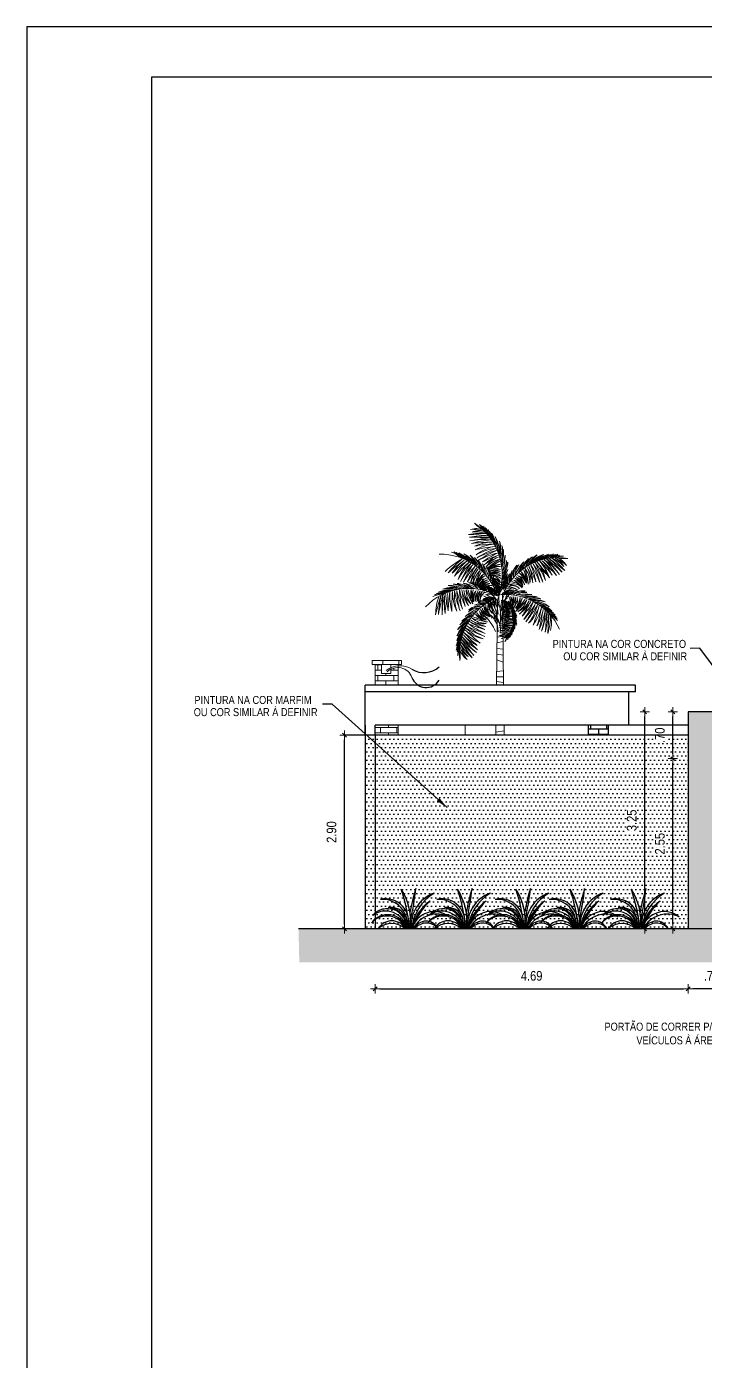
# Model space of a CAD drawing. Header units: millimetres. Extents: x -6300 to 1991, y -4770 to 4545.
# Drawn here: x 1387.92 to 1398.09, y 114.74 to 134.74 of the extents above; entities that cross this region are included whole.
import ezdxf

# ---------------------------------------------------------------- set-up
doc = ezdxf.new("R2010")
doc.units = ezdxf.units.MM
doc.header["$LTSCALE"] = 20
doc.header["$MEASUREMENT"] = 0
doc.linetypes.add('HIDDEN2', pattern=[0.1875, 0.125, -0.0625])
doc.layers.get('0').update_dxf_attribs({"linetype": 'CONTINUOUS'})
doc.layers.get('DEFPOINTS').update_dxf_attribs({"linetype": 'CONTINUOUS'})
for name, color, linetype, lineweight in [('AMBIENTACIÓN', 3, 'CONTINUOUS', 0), ('E-Cta-W', 7, 'CONTINUOUS', 20), ('E-Pen-C', 4, 'CONTINUOUS', 15), ('E-Pen-G', 3, 'CONTINUOUS', 30)]:
    doc.layers.add(name, color=color, linetype=linetype, lineweight=lineweight)
for name, color, linetype in [('COTA', 7, 'CONTINUOUS'), ('COTAS', 3, 'CONTINUOUS'), ('PLANTAS', 136, 'CONTINUOUS')]:
    doc.layers.add(name, color=color, linetype=linetype)
doc.styles.add('F2', font='ARIALN.TTF')
doc.dimstyles.new('DIMENSION-1', dxfattribs={"dimtxt": 0.145, "dimasz": 0.07, "dimexe": 1, "dimexo": 0, "dimgap": 0.12, "dimtad": 1, "dimzin": 7, "dimdsep": 46, "dimtxsty": 'F2', "dimblk1": 'TRACO', "dimblk2": 'TRACO', "dimsah": 1, "dimcen": 1, "dimse1": 1, "dimse2": 1, "dimclrd": 4, "dimclre": 256, "dimclrt": 4, "dimadec": 8, "dimazin": 0, "dimtfac": 1, "dimtix": 1, "dimtmove": 2, "dimatfit": 3, "dimldrblk": 'TRACO', "dimfxl": 1, "dimtolj": 1, "dimtzin": 0, "dimarcsym": 0})
doc.dimstyles.get("Standard").update_dxf_attribs({"dimtxt": 0.18, "dimasz": 0.18, "dimexe": 0.18, "dimexo": 0.0625, "dimgap": 0.09, "dimtad": 0, "dimtih": 1, "dimtoh": 1, "dimdec": 4, "dimzin": 0, "dimdsep": 46, "dimtxsty": 'Standard', "dimcen": 0.09, "dimadec": 0, "dimazin": 0, "dimtfac": 1, "dimtdec": 4, "dimtofl": 0, "dimtmove": 0, "dimatfit": 3, "dimfxl": 1, "dimtolj": 1, "dimtzin": 0, "dimarcsym": 0})
pattern_1 = [(0, (-5.98229, 0), (0.03125, 0.0625), [0, -0.0625])]
pattern_2 = [(0, (114.89563, -43.724086), (0, 0.08001), []), (90, (114.89563, -43.72409), (-0.12, 0.08001), [0.08001, -0.08001])]

# ---------------------------------------------------------------- blocks, each defined once
blk = doc.blocks.new('TRACO')
at = {"layer": 'E-Pen-C'}
for p, q in [((-1, 0), (1, 0)), ((0, 1), (0, -1))]:
    blk.add_line(p, q, dxfattribs=at)
at = {"layer": 'E-Pen-G'}
blk.add_line((-0.42, -0.42), (0.42, 0.42), dxfattribs=at)
blk = doc.blocks.new('*D608')
at = {"layer": 'COTA', "color": 4, "linetype": 'Continuous', "lineweight": -2}
blk.add_line((1392.682, 121.292), (1392.682, 124.052), dxfattribs=at)
at = {"layer": 'DEFPOINTS', "color": 0, "linetype": 'Continuous'}
for p in [(1392.682, 124.122), (1392.991, 124.122), (1392.991, 121.222)]:
    blk.add_point(p, dxfattribs=at)
at = {"layer": 'COTA', "color": 4, "linetype": 'Continuous', "lineweight": -2, "xscale": 0.07, "yscale": 0.07, "zscale": 0.07}
for p, rotation in [((1392.682, 124.122), 90), ((1392.682, 121.222), 270)]:
    blk.add_blockref('TRACO', p, dxfattribs=dict(at, rotation=rotation))
at = {"layer": 'COTA', "color": 4, "linetype": 'Continuous', "insert": (1392.488, 122.672), "char_height": 0.145, "attachment_point": 5, "rotation": 90, "style": 'F2'}
blk.add_mtext('\\A1;2.90', dxfattribs=at)
blk = doc.blocks.new('*D609')
at = {"layer": 'COTA', "color": 4, "linetype": 'Continuous', "lineweight": -2}
blk.add_line((1397.603, 121.292), (1397.603, 123.702), dxfattribs=at)
at = {"layer": 'DEFPOINTS', "color": 0, "linetype": 'Continuous'}
for p in [(1397.603, 123.772), (1398.533, 123.772), (1397.833, 121.222)]:
    blk.add_point(p, dxfattribs=at)
at = {"layer": 'COTA', "color": 4, "linetype": 'Continuous', "lineweight": -2, "xscale": 0.07, "yscale": 0.07, "zscale": 0.07}
for p, rotation in [((1397.603, 123.772), 90), ((1397.603, 121.222), 270)]:
    blk.add_blockref('TRACO', p, dxfattribs=dict(at, rotation=rotation))
at = {"layer": 'COTA', "color": 4, "linetype": 'Continuous', "insert": (1397.409, 122.497), "char_height": 0.145, "attachment_point": 5, "rotation": 90, "style": 'F2'}
blk.add_mtext('\\A1;2.55', dxfattribs=at)
blk = doc.blocks.new('*D610')
at = {"layer": 'COTA', "color": 4, "linetype": 'Continuous', "lineweight": -2}
blk.add_line((1397.603, 123.842), (1397.603, 124.402), dxfattribs=at)
at = {"layer": 'DEFPOINTS', "color": 0, "linetype": 'Continuous'}
for p in [(1397.603, 124.472), (1397.833, 124.472), (1398.533, 123.772)]:
    blk.add_point(p, dxfattribs=at)
at = {"layer": 'COTA', "color": 4, "linetype": 'Continuous', "lineweight": -2, "xscale": 0.07, "yscale": 0.07, "zscale": 0.07}
for p, rotation in [((1397.603, 124.472), 90), ((1397.603, 123.772), 270)]:
    blk.add_blockref('TRACO', p, dxfattribs=dict(at, rotation=rotation))
at = {"layer": 'COTA', "color": 4, "linetype": 'Continuous', "insert": (1397.409, 124.122), "char_height": 0.145, "attachment_point": 5, "rotation": 90, "style": 'F2'}
blk.add_mtext('\\A1;.70', dxfattribs=at)
blk = doc.blocks.new('*D611')
at = {"layer": 'COTA', "color": 4, "linetype": 'Continuous', "lineweight": -2}
blk.add_line((1398.463, 120.323), (1397.903, 120.323), dxfattribs=at)
at = {"layer": 'DEFPOINTS', "color": 0, "linetype": 'Continuous'}
for p in [(1397.833, 123.772, 0.017), (1398.533, 123.772), (1397.833, 120.323)]:
    blk.add_point(p, dxfattribs=at)
at = {"layer": 'COTA', "color": 4, "linetype": 'Continuous', "lineweight": -2, "xscale": 0.07, "yscale": 0.07, "zscale": 0.07, "rotation": 180}
blk.add_blockref('TRACO', (1397.833, 120.323), dxfattribs=at)
at = {"layer": 'COTA', "color": 4, "linetype": 'Continuous', "lineweight": -2, "xscale": 0.07, "yscale": 0.07, "zscale": 0.07}
blk.add_blockref('TRACO', (1398.533, 120.323), dxfattribs=at)
at = {"layer": 'COTA', "color": 4, "linetype": 'Continuous', "insert": (1398.183, 120.517), "char_height": 0.145, "attachment_point": 5, "style": 'F2'}
blk.add_mtext('\\A1;.70', dxfattribs=at)
blk = doc.blocks.new('*D598')
at = {"layer": 'COTA', "color": 4, "linetype": 'Continuous', "lineweight": -2}
blk.add_line((1397.181, 121.292), (1397.181, 124.402), dxfattribs=at)
at = {"layer": 'DEFPOINTS', "color": 0, "linetype": 'Continuous'}
for p in [(1397.181, 124.472), (1397.833, 124.472), (1397.833, 121.222)]:
    blk.add_point(p, dxfattribs=at)
at = {"layer": 'COTA', "color": 4, "linetype": 'Continuous', "lineweight": -2, "xscale": 0.07, "yscale": 0.07, "zscale": 0.07}
for p, rotation in [((1397.181, 124.472), 90), ((1397.181, 121.222), 270)]:
    blk.add_blockref('TRACO', p, dxfattribs=dict(at, rotation=rotation))
at = {"layer": 'COTA', "color": 4, "linetype": 'Continuous', "insert": (1396.987, 122.847), "char_height": 0.145, "attachment_point": 5, "rotation": 90, "style": 'F2'}
blk.add_mtext('\\A1;3.25', dxfattribs=at)
blk = doc.blocks.new('PLANT3L')
at = {"layer": 'PLANTAS', "color": 8}
blk.add_line((0.335, 0.002), (-0.314, 0.002), dxfattribs=at)
for centre, radius, start, end in [((2.421, -0.155), 2.435, 161.8415, 170.5179), ((-3.676, 1), 3.804, 346.8713, 354.0253), ((-0.344, 0.108), 0.343, 341.8974, 103.3195), ((-0.394, 0.068), 0.375, 349.8247, 94.1396), ((-0.844, 0.119), 0.873, 352.2755, 33.0522), ((-2.789, -0.304), 2.824, 6.2078, 18.5584), ((0.555, 0.048), 0.518, 109.7641, 185.1275), ((0.767, -0.085), 0.731, 121.6539, 173.2153), ((0.696, -0.129), 0.663, 124.5088, 168.6962), ((1.031, -0.33), 1.033, 133.5399, 161.2512), ((-0.315, -0.081), 0.294, 16.3782, 145.4428), ((-0.32, 0.016), 0.287, 357.1633, 139.9251), ((-0.346, -0.052), 0.319, 9.7129, 127.5025), ((-0.323, 0.026), 0.295, 356.0104, 87.1327), ((-0.267, 0.076), 0.247, 342.7807, 98.9544), ((0.384, -0.085), 0.344, 49.7127, 165.4673), ((0.425, -0.178), 0.4, 62.9698, 153.252), ((-0.326, -0.111), 0.304, 21.6985, 139.7769), ((-0.253, -0.114), 0.235, 29.3177, 150.4844), ((-0.254, -0.215), 0.298, 46.662, 133.1395), ((2.421, -0.155), 2.435, 173.4597, 176.3258), ((-3.676, 1), 3.804, 344.7781, 345.723), ((0.261, -0.08), 0.196, 25.7178, 155.4156), ((0.264, -0.138), 0.224, 39.4292, 141.7202)]:
    blk.add_arc(centre, radius, start, end, dxfattribs=at)
blk = doc.blocks.new('*D800')
at = {"layer": 'COTA', "color": 4, "linetype": 'Continuous', "lineweight": -2}
blk.add_line((1393.211, 120.323), (1397.763, 120.323), dxfattribs=at)
at = {"layer": 'DEFPOINTS', "color": 0, "linetype": 'Continuous'}
for p in [(1393.141, 124.122), (1397.833, 124.122, 0.017), (1397.833, 120.323)]:
    blk.add_point(p, dxfattribs=at)
at = {"layer": 'COTA', "color": 4, "linetype": 'Continuous', "lineweight": -2, "xscale": 0.07, "yscale": 0.07, "zscale": 0.07, "rotation": 180}
blk.add_blockref('TRACO', (1393.141, 120.323), dxfattribs=at)
at = {"layer": 'COTA', "color": 4, "linetype": 'Continuous', "lineweight": -2, "xscale": 0.07, "yscale": 0.07, "zscale": 0.07}
blk.add_blockref('TRACO', (1397.833, 120.323), dxfattribs=at)
at = {"layer": 'COTA', "color": 4, "linetype": 'Continuous', "insert": (1395.487, 120.517), "char_height": 0.145, "attachment_point": 5, "style": 'F2'}
blk.add_mtext('\\A1;4.69', dxfattribs=at)

msp = doc.modelspace()

# ---------------------------------------------------------------- hatches: boundary and pattern name
h = msp.add_hatch()
h.set_pattern_fill('DOTS', color=6, style=0)
h.set_pattern_definition(pattern_1)
h.paths.add_polyline_path([(1397.833, 124.472), (1397.833, 121.222), (1398.533, 121.222), (1398.533, 123.772), (1408.467, 123.772), (1408.467, 121.222), (1409.167, 121.222), (1409.167, 124.472)])
h = msp.add_hatch()
h.set_pattern_fill('DOTS,_O', color=4)
h.set_pattern_definition(pattern_1)
h.paths.add_polyline_path([(1392.991, 124.122), (1392.991, 121.222), (1397.833, 121.222), (1397.833, 124.122)])
at = {"layer": 'AMBIENTACIÓN', "lineweight": 13}
h = msp.add_hatch(dxfattribs=at)
h.set_pattern_fill('AR-BRSTD', color=8, scale=0.03, style=0)
h.set_pattern_definition(pattern_2)
h.paths.add_polyline_path([(1393.536, 125.242), (1393.097, 125.242), (1393.097, 125.183), (1393.536, 125.183)])
h = msp.add_hatch(dxfattribs=at)
h.set_pattern_fill('AR-BRSTD', color=8, scale=0.03, style=0)
h.set_pattern_definition([(0, (90.70332, -43.724086), (0, 0.08001), []), (90, (90.70332, -43.72409), (-0.12, 0.08001), [0.08001, -0.08001])])
h.paths.add_polyline_path([(1393.486, 125.137, 0.124316), (1393.378, 125.113), (1393.378, 125.046), (1393.237, 125.046), (1393.237, 125.18), (1393.141, 125.18), (1393.141, 124.872), (1393.486, 124.872)])
h = msp.add_hatch(dxfattribs=at)
h.set_pattern_fill('AR-BRSTD', color=8, scale=0.03, style=0)
h.set_pattern_definition([(0, (-21.696006, -35.61924), (0, 0.08001), []), (90, (-21.696, -35.61924), (-0.12, 0.08001), [0.08001, -0.08001])])
h.paths.add_polyline_path([(1393.488, 124.272), (1393.141, 124.272), (1393.141, 124.122), (1393.488, 124.122)])
at = {"layer": 'COTA', "linetype": 'Continuous'}
h = msp.add_hatch(dxfattribs=at)
h.set_pattern_fill('AR-BRSTD', color=8, scale=0.03, style=0)
h.set_pattern_definition(pattern_2)
h.paths.add_polyline_path([(1396.341, 124.122), (1396.641, 124.122), (1396.641, 124.272), (1396.341, 124.272)])
h = msp.add_hatch(dxfattribs=at)
h.set_pattern_fill('ANSI38', color=8, scale=0.4, style=0)
h.set_pattern_definition([(45, (-4.943034, 0), (-0.035355339, 0.035355339), []), (135, (-4.943034, 0), (-0.1060660172, 0.035355339), [0.125, -0.075])])
h.paths.add_polyline_path([(1414.986, 121.222), (1391.993, 121.222), (1392.005, 120.722), (1414.985, 120.722)])

# ---------------------------------------------------------------- linework, layer by layer
at = {"color": 2}
msp.add_lwpolyline([(1387.919, 90.189), (1460.276, 90.189), (1460.276, 134.739), (1387.919, 134.739)], close=True, dxfattribs=at)
at = {"color": 1}
msp.add_lwpolyline([(1389.794, 133.989), (1459.526, 133.989), (1459.526, 90.939), (1389.794, 90.939)], close=True, dxfattribs=at)
at = {"layer": 'AMBIENTACIÓN', "color": 8, "lineweight": 13}
for p, q in [((1395.049, 126.255), (1395.066, 124.872)), ((1394.974, 126.149), (1394.959, 124.872)), ((1395.057, 125.608), (1394.968, 125.592)), ((1395.059, 125.411), (1394.966, 125.421)), ((1394.967, 125.505), (1395.058, 125.529)), ((1395.062, 125.218), (1394.964, 125.253)), ((1394.965, 125.335), (1395.06, 125.323)), ((1393.141, 124.872, -0.247), (1393.141, 125.18, -0.247)), ((1393.141, 125.18, -0.247), (1393.486, 125.18, -0.247)), ((1393.486, 124.872, -0.247), (1393.486, 125.18, -0.247)), ((1395.064, 124.996), (1394.96, 124.996)), ((1394.961, 125.079), (1395.063, 125.089)), ((1394.959, 124.926), (1395.065, 124.914)), ((1394.491, 124.122, -0.247), (1394.491, 124.272, -0.247)), ((1394.951, 124.272), (1394.95, 124.122)), ((1394.95, 124.167), (1395.074, 124.187)), ((1395.073, 124.272), (1395.075, 124.122))]:
    msp.add_line(p, q, dxfattribs=at)
for points in [[(1393.097, 125.183), (1393.536, 125.183), (1393.536, 125.242), (1393.097, 125.242)], [(1393.237, 125.183), (1393.378, 125.183), (1393.378, 125.046), (1393.237, 125.046)]]:
    msp.add_lwpolyline(points, close=True, dxfattribs=at)
msp.add_lwpolyline([(1393.488, 124.272), (1393.488, 124.122)], dxfattribs=at)
for centre, radius, start, end in [((1394.653, 126.92), 0.298, 68.7509, 105.5975), ((1394.6, 126.745), 0.463, 67.1452, 93.3589), ((1394.693, 126.923), 0.263, 70.6485, 112.1656), ((1395.136, 127.787), 0.702, 223.8926, 234.6187), ((1394.145, 126.542), 0.899, 344.3485, 57.401), ((1394.517, 127.09), 0.266, 23.828, 45.4644), ((1394.502, 127.024), 0.326, 29.1721, 51.7193), ((1394.448, 127.011), 0.39, 19.9016, 38.3634), ((1391.337, 125.588), 3.801, 24.8204, 25.9784), ((1394.238, 126.963), 0.613, 15.4287, 27.1786), ((1394.32, 127.045), 0.505, 11.186, 23.0058), ((1394.625, 127.112), 0.21, 2.2928, 31.8949), ((1394.414, 126.962), 0.468, 13.5197, 33.8227), ((1393.79, 126.658), 1.177, 17.3406, 27.6914), ((1394.205, 126.909), 0.694, 12.2291, 25.2203), ((1394.706, 126.218), 0.928, 83.0427, 100.1207), ((1394.335, 121.992), 5.144, 84.3322, 87.68), ((1394.889, 124.308), 2.803, 90.9532, 96.8313), ((1397.636, 246.728), 119.676, 268.52536, 268.67284), ((1395.096, 124.561), 2.531, 95.243, 102.1859), ((1394.77, 125.926), 1.128, 84.481, 100.6231), ((1394.955, 125.815), 1.236, 93.5669, 107.3804), ((1394.96, 123.8), 3.217, 91.2238, 96.6727), ((1394.647, 126.687), 0.483, 69.2803, 96.4176), ((1394.926, 126.296), 0.721, 92.751, 113.6786), ((1394.986, 125.091), 1.898, 91.9192, 100.6105), ((1395.029, 126.135), 0.859, 97.1648, 117.041), ((1393.603, 126.607), 1.376, 16.3038, 24.4974), ((1394.343, 126.847), 0.609, 10.6962, 32.8294), ((1394.322, 126.802), 0.663, 6.3274, 31.7493), ((1394.388, 126.883), 0.565, 6.2159, 28.2898), ((1394.585, 126.889), 0.414, 352.5913, 30.8619), ((1394.217, 126.842), 0.768, 1.6525, 19.6885), ((1394.093, 126.965), 0.917, 351.1837, 4.1926), ((1394.531, 126.908), 0.492, 346.294, 14.6233), ((1394.119, 125.936), 0.899, 18.0207, 91.0732), ((1394.109, 126.435), 0.468, 47.1919, 67.4949), ((1393.965, 126.275), 0.694, 45.9013, 58.8925), ((1393.759, 125.836), 1.177, 51.0128, 61.3636), ((1393.631, 125.69), 1.376, 49.976, 58.1696), ((1394.114, 126.3), 0.609, 44.3684, 66.5016), ((1394.132, 126.355), 0.565, 39.8881, 61.962), ((1394.122, 126.25), 0.663, 39.9995, 65.4215), ((1394.012, 126.226), 0.768, 35.3247, 53.3607), ((1394.292, 126.469), 0.414, 26.2635, 64.5341), ((1393.84, 126.259), 0.917, 24.8559, 37.8648), ((1394.237, 126.455), 0.492, 19.9662, 48.2955), ((1394.376, 126.551), 0.344, 9.6608, 42.3484), ((1394.389, 126.514), 0.362, 10.9017, 48.2113), ((1395.3, 123.917), 3.056, 96.854, 102.4906), ((1395.05, 126.321), 0.641, 100.3283, 127.8313), ((1395.033, 126.169), 0.758, 96.4669, 119.7402), ((1395.601, 125.274), 1.773, 111.618, 121.6617), ((1395.193, 125.802), 1.111, 102.1121, 118.0902), ((1395.624, 125.363), 1.666, 113.9081, 123.6257), ((1395.262, 125.658), 1.228, 103.4202, 117.1508), ((1395.491, 125.724), 1.24, 114.5001, 126.6208), ((1395.888, 124.378), 2.602, 110.2895, 115.9013), ((1395.256, 126.198), 0.677, 113.5344, 135.19), ((1395.253, 126.035), 0.799, 109.1622, 126.6877), ((1395.081, 126.488), 0.315, 106.5837, 150.4047), ((1394.7, 126.911), 0.344, 335.9886, 8.6762), ((1394.691, 126.873), 0.362, 337.2295, 14.5391), ((1394.674, 126.878), 0.393, 334.5988, 3.8721), ((1394.386, 126.868), 0.681, 342.6945, 3.1158), ((1393.812, 127.05), 1.297, 341.2746, 349.742), ((1394.39, 126.81), 0.698, 341.3674, 0.733), ((1395.884, 125.886), 0.899, 80.6565, 153.709), ((1395.699, 126.496), 0.362, 123.5184, 160.828), ((1395.718, 126.531), 0.344, 129.3813, 162.0689), ((1395.841, 126.416), 0.492, 123.4342, 151.7635), ((1396.206, 126.165), 0.917, 133.8649, 146.8738), ((1395.788, 126.437), 0.414, 107.1956, 145.4662), ((1396.031, 126.157), 0.768, 118.369, 136.405), ((1395.926, 126.197), 0.663, 106.3082, 131.7301), ((1395.931, 126.301), 0.565, 109.7677, 131.8416), ((1395.941, 126.244), 0.609, 105.2281, 127.3613), ((1396.331, 125.571), 1.376, 113.5601, 121.7537), ((1396.225, 125.734), 1.177, 110.3661, 120.7169), ((1396.085, 126.199), 0.694, 112.8372, 125.8284), ((1395.965, 126.378), 0.468, 104.2348, 124.5378), ((1395.908, 126.63), 0.21, 106.1626, 135.7647), ((1396.096, 126.26), 0.613, 110.8789, 122.6288), ((1396.091, 126.376), 0.505, 115.0517, 126.8715), ((1395.972, 126.436), 0.39, 99.6941, 118.1559), ((1397.335, 123.299), 3.801, 112.0791, 113.2371), ((1395.941, 126.482), 0.326, 86.3382, 108.8854), ((1395.974, 126.542), 0.266, 92.5931, 114.2295), ((1395.759, 126.506), 0.298, 32.46, 69.3066), ((1394.98, 125.77), 1.128, 118.1532, 134.2953), ((1395.196, 125.78), 1.236, 127.2391, 141.0526), ((1396.317, 124.106), 3.217, 124.896, 130.3449), ((1394.904, 126.164), 0.721, 126.4232, 147.3508), ((1395.623, 125.194), 1.898, 125.5914, 134.2827), ((1395.08, 126.088), 0.859, 130.837, 150.7132), ((1396.535, 124.391), 3.056, 130.5262, 136.1628), ((1394.994, 126.254), 0.641, 134.0005, 161.5035), ((1395.064, 126.118), 0.758, 130.1391, 153.4124), ((1396.033, 125.688), 1.773, 145.2902, 155.3339), ((1395.401, 125.902), 1.111, 135.7843, 151.7624), ((1396.003, 125.775), 1.666, 147.5802, 157.2979), ((1395.538, 125.819), 1.228, 137.0924, 150.823), ((1395.692, 126.001), 1.24, 148.1723, 160.293), ((1396.769, 125.102), 2.602, 143.9617, 149.5734), ((1395.234, 126.266), 0.677, 147.2066, 168.8622), ((1395.322, 126.128), 0.799, 142.8344, 160.3599), ((1394.927, 126.41), 0.315, 140.2559, 184.0769), ((1394.942, 126.351), 0.331, 133.5994, 173.6326), ((1395.743, 126.088), 1.145, 153.9576, 165.8007), ((1394.372, 126.509), 0.393, 8.271, 37.5443), ((1394.138, 126.34), 0.681, 16.3667, 36.788), ((1393.559, 126.174), 1.297, 14.9468, 23.4142), ((1394.174, 126.295), 0.698, 15.0396, 34.4052), ((1395.061, 126.43), 0.331, 99.9272, 139.9604), ((1395.581, 125.768), 1.145, 120.2854, 132.1285), ((1395.691, 125.331), 1.557, 116.0076, 124.339), ((1394.588, 126.505), 0.261, 353.6993, 30.1436), ((1394.62, 126.475), 0.252, 351.8217, 39.6292), ((1394.688, 126.508), 0.194, 339.3506, 37.0801), ((1394.556, 126.443), 0.339, 351.8945, 32.5099), ((1395.31, 126.147), 0.657, 117.2879, 135.0662), ((1395.019, 126.428), 0.253, 90.6615, 133.7885), ((1395.131, 126.18), 0.514, 102.8479, 123.5028), ((1394.979, 126.44), 0.214, 78.6749, 128.0277), ((1394.969, 126.427), 0.186, 74.2707, 129.7939), ((1394.94, 126.414), 0.18, 63.106, 120.0592), ((1395, 126.414), 0.237, 84.9198, 126.3885), ((1394.934, 126.512), 0.118, 55.7534, 128.9139), ((1394.972, 126.371), 0.21, 76.3423, 120.4781), ((1394.806, 126.7), 0.339, 313.7206, 343.9065), ((1394.713, 126.807), 0.465, 315.1838, 334.3938), ((1394.79, 126.721), 0.339, 318.2223, 358.8377), ((1394.861, 126.713), 0.252, 318.1496, 5.957), ((1394.936, 126.702), 0.194, 305.6784, 3.4079), ((1394.851, 126.755), 0.261, 320.0272, 356.4714), ((1395.498, 126.444), 0.339, 154.151, 184.3369), ((1395.639, 126.461), 0.465, 163.6637, 182.8737), ((1395.523, 126.449), 0.339, 139.2198, 179.8352), ((1395.403, 126.533), 0.194, 134.6496, 192.3791), ((1395.465, 126.491), 0.252, 132.1005, 179.9079), ((1395.881, 126.248), 0.698, 137.3245, 156.6901), ((1395.501, 126.515), 0.261, 141.5861, 178.0303), ((1396.471, 126.04), 1.297, 148.3155, 156.7829), ((1395.922, 126.288), 0.681, 134.9417, 155.363), ((1395.715, 126.488), 0.393, 134.1854, 163.4587), ((1394.754, 126.369), 0.657, 2.9913, 20.7696), ((1393.925, 126.018), 1.557, 13.7185, 22.0499), ((1395.128, 126.414), 0.331, 358.0971, 38.1303), ((1394.298, 126.269), 1.145, 5.929, 17.7721), ((1394.721, 126.248), 0.799, 11.3697, 28.8953), ((1395.152, 126.47), 0.315, 347.6528, 31.4738), ((1394.828, 126.372), 0.677, 2.8675, 24.5231), ((1393.141, 125.441), 2.602, 22.1562, 27.768), ((1394.462, 125.974), 1.228, 20.9067, 34.6373), ((1394.336, 126.176), 1.24, 11.4367, 23.5574), ((1394.61, 126.036), 1.111, 19.9673, 35.9454), ((1393.996, 125.997), 1.666, 14.4318, 24.1494), ((1393.954, 125.915), 1.773, 16.3958, 26.4395), ((1394.974, 126.201), 0.758, 18.3173, 41.5906), ((1393.27, 124.704), 3.056, 35.5669, 41.2035), ((1395.063, 126.325), 0.641, 10.2262, 37.7292), ((1394.289, 125.368), 1.898, 37.447, 46.1383), ((1394.954, 126.174), 0.859, 21.0165, 40.8927), ((1395.493, 126.476), 0.187, 31.9466, 53.583), ((1395.489, 126.429), 0.23, 37.2907, 59.8379), ((1393.426, 125.113), 2.676, 32.939, 34.097), ((1395.453, 126.414), 0.274, 28.0202, 46.482), ((1395.139, 126.224), 0.721, 24.3789, 45.3065), ((1393.445, 124.39), 3.217, 41.3848, 46.8337), ((1395.359, 126.425), 0.355, 19.3046, 31.1244), ((1395.311, 126.36), 0.432, 23.5473, 35.2972), ((1394.795, 125.886), 1.236, 30.6771, 44.4906), ((1395.007, 125.845), 1.128, 37.4344, 53.5765), ((1395.566, 126.502), 0.148, 10.4114, 40.0135), ((1395.434, 126.377), 0.329, 21.6383, 41.9413), ((1395.293, 126.319), 0.488, 20.3478, 33.3389), ((1393.852, 125.047), 2.531, 35.8716, 42.8145), ((1473.618, 217.614), 119.676, 229.38465, 229.53214), ((1393.837, 124.72), 2.803, 41.2262, 47.1043), ((1392.702, 122.627), 5.144, 50.3775, 53.7253), ((1395.607, 126.329), 0.483, 41.6399, 68.7772), ((1395.25, 126.019), 0.928, 37.9368, 55.0148), ((1395.681, 126.34), 0.463, 44.6986, 70.9123), ((1395.732, 126.535), 0.263, 25.8919, 67.409), ((1395.979, 127.473), 0.702, 263.4387, 274.1649), ((1394.329, 126.023), 0.362, 55.9122, 93.2218), ((1394.293, 126.04), 0.344, 54.6712, 87.3588), ((1394.321, 126.008), 0.393, 53.2815, 82.5547), ((1394.275, 125.723), 0.681, 61.3771, 81.7985), ((1393.983, 125.196), 1.297, 59.9572, 68.4246), ((1394.332, 125.716), 0.698, 60.05, 79.4157), ((1394.519, 126.159), 0.252, 36.8322, 84.6396), ((1394.476, 126.157), 0.261, 38.7098, 75.1541), ((1394.498, 126.091), 0.339, 36.905, 77.5203), ((1394.544, 126.23), 0.194, 24.3611, 82.0905), ((1396.076, 125.786), 1.557, 149.6798, 158.0111), ((1395.307, 126.253), 0.657, 150.9601, 168.7384), ((1394.909, 126.326), 0.253, 124.3337, 167.4607), ((1395.139, 126.181), 0.514, 136.5201, 157.1749), ((1394.869, 126.313), 0.214, 112.3471, 161.6999), ((1394.398, 126.032), 0.465, 33.8664, 53.0765), ((1394.521, 126.102), 0.339, 32.4032, 62.5891), ((1394.901, 126.303), 0.237, 118.5919, 160.0607), ((1394.791, 126.349), 0.118, 89.4256, 162.5861), ((1394.868, 126.297), 0.186, 107.9429, 163.4661), ((1394.851, 126.27), 0.18, 96.7782, 153.7314), ((1394.93, 126.169), 0.269, 108.29, 145.4487), ((1394.851, 126.22), 0.175, 86.1712, 144.6223), ((1394.901, 126.252), 0.21, 110.0145, 154.1503), ((1394.858, 126.255), 0.17, 94.1154, 148.7371), ((1395.007, 125.966), 0.453, 108.661, 130.4126), ((1394.589, 126.175), 0.256, 24.2042, 54.2968), ((1394.694, 126.232), 0.157, 14.6456, 73.5979), ((1394.888, 126.298), 0.222, 51.7338, 101.4235), ((1394.865, 126.347), 0.17, 22.6348, 97.1749), ((1394.901, 126.074), 0.453, 74.9889, 96.7404), ((1394.863, 126.237), 0.287, 56.7208, 92.9462), ((1394.95, 126.286), 0.269, 74.6178, 111.7765), ((1394.912, 126.373), 0.175, 52.499, 110.9501), ((1394.937, 126.398), 0.17, 60.4432, 115.0649), ((1394.887, 126.305), 0.173, 38.6313, 96.2798), ((1394.88, 126.339), 0.138, 14.9157, 95.0612), ((1394.813, 126.144), 0.271, 41.2118, 78.0738), ((1394.776, 126.15), 0.276, 32.8796, 70.2967), ((1394.882, 126.274), 0.166, 37.3077, 91.246), ((1394.856, 126.273), 0.169, 17.2489, 82.4606), ((1394.444, 126.471), 0.465, 348.856, 8.066), ((1394.581, 126.434), 0.339, 347.3928, 17.5787), ((1394.68, 126.437), 0.256, 339.1938, 9.2864), ((1394.795, 126.403), 0.157, 329.6352, 28.5875), ((1394.84, 126.398), 0.127, 318.6072, 15.4303), ((1394.798, 126.375), 0.173, 329.0981, 18.8558), ((1394.808, 126.4), 0.179, 320.8206, 357.0367), ((1394.801, 126.376), 0.187, 325.0946, 4.3555), ((1395.329, 126.19), 0.334, 133.4932, 192.0296), ((1394.995, 126.462), 0.131, 281.0148, 330.8296), ((1394.957, 126.53), 0.187, 291.4224, 330.6833), ((1395.026, 126.46), 0.103, 269.4999, 323.5969), ((1394.955, 126.531), 0.173, 295.4259, 345.1836), ((1394.976, 126.546), 0.179, 287.1484, 323.3645), ((1395.001, 126.526), 0.127, 284.935, 341.7581), ((1394.967, 126.556), 0.157, 295.963, 354.9153), ((1394.89, 126.648), 0.256, 305.5216, 335.6142), ((1395.229, 126.368), 0.173, 175.9395, 210.2897), ((1395.125, 126.376), 0.0681, 176.1764, 242.8448), ((1395.198, 126.394), 0.131, 167.2279, 217.0427), ((1395.174, 126.413), 0.103, 174.4606, 228.5576), ((1395.272, 126.419), 0.187, 167.3742, 206.6351), ((1395.268, 126.443), 0.179, 174.693, 210.9091), ((1395.274, 126.418), 0.173, 152.8739, 202.6316), ((1395.237, 126.446), 0.127, 156.2994, 213.1225), ((1395.282, 126.445), 0.157, 143.1422, 202.0945), ((1395.401, 126.462), 0.256, 162.4433, 192.5359), ((1395.218, 126.221), 0.17, 40.8826, 115.4227), ((1395.169, 126.2), 0.222, 36.634, 86.3237), ((1395.146, 126.138), 0.287, 45.1113, 81.3367), ((1395.2, 126.272), 0.175, 27.1073, 85.5585), ((1395.009, 126.042), 0.453, 41.3171, 63.0686), ((1395.114, 126.232), 0.269, 26.281, 63.4397), ((1395.198, 126.308), 0.17, 22.9926, 77.6143), ((1395.155, 126.31), 0.21, 17.5794, 61.7152), ((1395.207, 126.321), 0.18, 17.9983, 74.9515), ((1395.194, 126.35), 0.186, 8.2636, 63.7868), ((1395.277, 126.39), 0.118, 9.1436, 82.3041), ((1395.162, 126.361), 0.237, 11.6689, 53.1377), ((1395.195, 126.366), 0.214, 10.0298, 59.3826), ((1394.909, 126.275), 0.514, 14.5547, 35.2096), ((1395.158, 126.385), 0.253, 4.269, 47.396), ((1394.546, 125.424), 0.899, 63.0311, 136.0837), ((1394.187, 125.77), 0.468, 92.2024, 112.5054), ((1394.363, 125.098), 1.177, 96.0232, 106.3741), ((1394.198, 125.555), 0.694, 90.9118, 103.903), ((1399.045, 124.716), 5.144, 163.0149, 166.3626), ((1394.975, 125.91), 0.928, 161.7254, 178.8033), ((1394.286, 125.677), 0.609, 89.3789, 111.5121), ((1394.376, 124.905), 1.376, 94.9864, 103.1801), ((1277.383, 152.432), 119.676, 347.20801, 347.35549), ((1396.883, 125.714), 2.803, 169.6359, 175.514), ((1394.326, 125.648), 0.663, 85.01, 110.432), ((1394.26, 125.729), 0.565, 84.8986, 106.9725), ((1396.676, 125.967), 2.531, 173.9256, 180.8685), ((1395.273, 125.915), 1.128, 163.1636, 179.3058), ((1394.293, 125.923), 0.414, 71.274, 109.5446), ((1394.266, 125.553), 0.768, 80.3351, 98.3711), ((1395.418, 126.075), 1.236, 172.2496, 186.0631), ((1397.395, 125.684), 3.217, 169.9065, 175.3554), ((1394.94, 126.141), 0.721, 171.4337, 192.3612), ((1394.263, 125.874), 0.492, 64.9766, 93.3059), ((1394.121, 125.455), 0.917, 69.8664, 82.8752), ((1396.135, 125.963), 1.898, 170.6018, 179.2931), ((1395.119, 126.211), 0.859, 175.8475, 195.7236), ((1397.347, 126.04), 3.056, 175.5366, 181.1732), ((1394.941, 126.267), 0.641, 179.011, 206.5139), ((1395.087, 126.221), 0.758, 175.1495, 198.4229), ((1396.076, 126.602), 1.773, 190.3007, 200.3444), ((1395.477, 126.306), 1.111, 180.7948, 196.7729), ((1395.993, 126.642), 1.666, 192.5907, 202.3084), ((1395.613, 126.583), 1.24, 193.1828, 205.3035), ((1395.632, 126.345), 1.228, 182.1028, 195.8334), ((1395.102, 126.445), 0.677, 192.217, 213.8726), ((1397.01, 126.708), 2.602, 188.9721, 194.5839), ((1394.783, 126.33), 0.315, 185.2663, 229.0873), ((1395.261, 126.41), 0.799, 187.8448, 205.3704), ((1394.836, 126.299), 0.331, 178.6099, 218.643), ((1395.587, 126.679), 1.145, 198.968, 210.8112), ((1396.037, 126.702), 1.557, 194.6902, 203.0216), ((1395.163, 126.488), 0.657, 195.9706, 213.7488), ((1394.829, 126.258), 0.253, 169.3441, 212.4711), ((1395.095, 126.319), 0.514, 181.5305, 202.1854), ((1394.81, 126.221), 0.214, 157.3576, 206.7103), ((1394.84, 126.237), 0.237, 163.6024, 205.0712), ((1394.73, 126.191), 0.118, 134.4361, 207.5965), ((1394.821, 126.208), 0.186, 152.9533, 208.4766), ((1394.828, 126.178), 0.18, 141.7886, 198.7418), ((1394.876, 126.201), 0.21, 155.0249, 199.1608), ((1394.843, 126.172), 0.17, 139.1258, 193.7476), ((1394.955, 126.162), 0.269, 153.3005, 190.4592), ((1394.863, 126.142), 0.175, 131.1816, 189.6328), ((1395.154, 126.073), 0.453, 153.6715, 175.423), ((1394.986, 126.067), 0.287, 135.4034, 171.6289), ((1394.931, 126.104), 0.222, 130.4164, 180.1062), ((1394.885, 126.08), 0.287, 90.3929, 126.6184), ((1394.872, 126.145), 0.222, 85.406, 135.0957), ((1394.826, 126.173), 0.17, 56.307, 130.8471), ((1394.867, 126.15), 0.173, 72.3035, 129.952), ((1394.843, 126.175), 0.138, 48.5879, 128.7334), ((1394.697, 126.025), 0.196, 355.6403, 70.2613), ((1394.88, 126.122), 0.166, 70.9799, 124.9182), ((1394.859, 126.106), 0.169, 50.9211, 116.1328), ((1394.73, 126.26), 0.127, 3.6176, 60.4407), ((1394.716, 126.215), 0.173, 14.1086, 63.8663), ((1394.895, 125.975), 0.271, 74.884, 111.746), ((1394.861, 125.96), 0.276, 66.5518, 103.9689), ((1394.826, 126.058), 0.131, 50.5049, 100.3197), ((1394.808, 126.084), 0.103, 38.99, 93.087), ((1394.033, 126.815), 0.974, 323.0359, 323.042), ((1394.639, 125.924), 0.348, 1.7676, 60.019), ((1394.645, 126.819), 0.702, 284.1143, 294.8405), ((1394.754, 126.096), 0.196, 355.6403, 70.2613), ((1394.706, 126.239), 0.179, 5.831, 42.0472), ((1394.717, 126.217), 0.187, 10.105, 49.366), ((1394.85, 126.026), 0.173, 57.2578, 91.6081), ((1394.847, 126.131), 0.0681, 24.7028, 91.3711), ((1394.704, 125.974), 0.314, 349.4478, 60.5894), ((1394.09, 126.885), 0.974, 323.0359, 323.042), ((1394.8, 126.271), 0.103, 348.1825, 42.2795), ((1394.791, 126.241), 0.131, 359.6974, 49.5123), ((1394.861, 126.271), 0.0681, 333.8954, 40.5637), ((1394.782, 126.202), 0.173, 6.4504, 40.8007), ((1394.667, 122.43), 3.801, 85.0422, 86.2001), ((1394.897, 126.356), 0.103, 303.1721, 357.2691), ((1394.87, 126.341), 0.131, 314.687, 4.5018), ((1394.94, 126.313), 0.0681, 288.8849, 355.5533), ((1395.091, 125.332), 0.899, 25.0537, 98.1063), ((1395.407, 126.068), 0.437, 139.6476, 187.3738), ((1394.836, 126.32), 0.173, 321.44, 355.7902), ((1394.955, 126.464), 0.173, 287.7678, 322.118), ((1395.848, 125.901), 0.84, 154.3283, 171.8415), ((1395.038, 126.4), 0.0681, 255.2127, 321.8811), ((1395.186, 126.135), 0.173, 97.2711, 147.0288), ((1395.496, 125.972), 0.437, 139.6476, 187.3738), ((1395.188, 126.182), 0.127, 100.6967, 157.5198), ((1395.213, 126.144), 0.157, 87.5395, 146.4918), ((1395.418, 126.094), 0.334, 133.4932, 192.0296), ((1395.175, 126.16), 0.169, 55.5969, 120.8086), ((1395.294, 126.056), 0.256, 106.8406, 136.9332), ((1395.334, 125.966), 0.339, 98.5483, 128.7342), ((1395.202, 126.226), 0.138, 42.9963, 123.1418), ((1395.157, 126.178), 0.166, 46.8115, 100.7498), ((1394.947, 126.099), 0.222, 341.0312, 30.721), ((1394.883, 126.083), 0.287, 349.5085, 25.734), ((1395.173, 126.204), 0.173, 41.7777, 99.4262), ((1395.428, 125.859), 0.465, 108.0609, 127.271), ((1395.353, 125.947), 0.339, 83.6171, 124.2324), ((1394.726, 126.142), 0.453, 345.7144, 7.4659), ((1395.024, 126.114), 0.175, 331.5046, 29.9558), ((1394.943, 126.162), 0.269, 330.6782, 7.8369), ((1395.052, 126.136), 0.17, 327.3898, 22.0116), ((1395.03, 126.173), 0.21, 321.9766, 6.1125), ((1395.068, 126.136), 0.18, 322.3956, 19.3488), ((1395.085, 126.163), 0.186, 312.6608, 8.1841), ((1395.354, 126.094), 0.194, 79.0469, 136.7763), ((1395.354, 126.019), 0.252, 76.4978, 124.3052), ((1395.076, 126.196), 0.237, 316.0662, 357.535), ((1395.099, 126.171), 0.214, 314.4271, 3.7798), ((1395.395, 126.003), 0.261, 85.9833, 122.4276), ((1395.389, 125.539), 0.698, 81.7218, 101.0874), ((1395.551, 124.934), 1.297, 92.7128, 101.1802), ((1395.445, 125.527), 0.681, 79.3389, 99.7603), ((1395.494, 125.811), 0.393, 78.5827, 107.8559), ((1395.49, 125.829), 0.362, 67.9156, 105.2252), ((1395.305, 125.352), 0.899, 113.8386, 186.8911), ((1394.943, 125.37), 0.698, 110.8574, 130.2231), ((1395.125, 124.771), 1.297, 110.7647, 119.232), ((1394.718, 125.796), 0.252, 87.6396, 135.447), ((1394.692, 125.761), 0.261, 89.5172, 125.9615), ((1394.757, 125.736), 0.339, 87.7124, 128.3278), ((1394.679, 125.86), 0.194, 75.1685, 132.8979), ((1394.763, 125.761), 0.339, 83.2106, 113.3966), ((1394.74, 125.621), 0.465, 84.6738, 103.8839), ((1394.772, 125.977), 0.157, 65.4531, 124.4053), ((1394.75, 125.859), 0.256, 75.0116, 105.1043), ((1394.87, 126.061), 0.186, 203.7607, 259.284), ((1394.911, 126.099), 0.21, 205.8323, 249.9682), ((1394.898, 126.046), 0.18, 192.596, 249.5492), ((1394.799, 125.984), 0.173, 64.916, 114.6737), ((1394.773, 126.022), 0.127, 54.425, 111.2481), ((1394.393, 125.681), 0.53, 20.8284, 49.9794), ((1394.991, 126.135), 0.269, 204.1079, 241.2666), ((1394.912, 126.055), 0.17, 189.9332, 244.555), ((1394.583, 125.854), 0.348, 1.7676, 60.019), ((1394.798, 125.986), 0.187, 60.9124, 100.1734), ((1394.774, 125.99), 0.179, 56.6384, 92.8546), ((1395.185, 126.233), 0.453, 204.4789, 226.2304), ((1394.948, 126.051), 0.175, 181.989, 240.4402), ((1394.449, 125.752), 0.53, 20.8284, 49.9794), ((1395.021, 126.08), 0.222, 181.2238, 230.9136), ((1395.084, 126.1), 0.287, 186.2108, 222.4363), ((1394.648, 125.904), 0.314, 349.4478, 60.5894), ((1394.754, 125.834), 0.196, 355.6403, 70.2613), ((1394.998, 126.031), 0.17, 152.1249, 226.665), ((1395.017, 126.075), 0.173, 168.1214, 225.7699), ((1394.994, 126.048), 0.138, 144.4058, 224.5513), ((1394.704, 125.712), 0.314, 349.4478, 60.5894), ((1394.09, 126.624), 0.974, 323.0359, 323.042), ((1395.043, 126.09), 0.166, 166.7978, 220.736), ((1395.061, 126.072), 0.169, 146.739, 211.9506), ((1395.188, 126.12), 0.271, 170.7018, 207.5639), ((1395.206, 126.088), 0.276, 162.3696, 199.7868), ((1395.345, 125.949), 0.38, 155.1325, 200.8556), ((1394.786, 126.125), 0.212, 355.2587, 13.911), ((1395.453, 125.767), 0.437, 139.6476, 187.3738), ((1395.731, 125.87), 0.713, 156.4993, 183.7744), ((1395.033, 126.031), 0.11, 57.1553, 91.5055), ((1395.238, 126.015), 0.199, 125.8759, 187.491), ((1395.375, 125.889), 0.334, 133.4932, 192.0296), ((1394.932, 126.173), 0.176, 308.9766, 346.3938), ((1394.953, 126.184), 0.174, 301.1995, 338.0616), ((1395.069, 126.087), 0.0436, 57.3923, 124.0606), ((1395.027, 126.072), 0.109, 282.0984, 356.6385), ((1395.031, 126.107), 0.142, 277.8498, 327.5396), ((1395.003, 126.138), 0.184, 286.3271, 322.5526), ((1394.992, 126.245), 0.29, 282.533, 304.2845), ((1395.006, 126.115), 0.108, 296.8128, 2.0244), ((1395.022, 126.12), 0.106, 288.0274, 341.9656), ((1395.035, 126.08), 0.0882, 284.2121, 4.3576), ((1395.032, 126.103), 0.111, 282.9935, 340.642), ((1395.061, 126.067), 0.112, 268.3232, 326.7744), ((1395.066, 126.127), 0.172, 267.4968, 304.6555), ((1395.082, 126.057), 0.108, 264.2084, 318.8302), ((1395.937, 125.804), 0.84, 154.3283, 171.8415), ((1394.634, 125.802), 0.575, 355.8254, 34.9248), ((1395.13, 126.03), 0.0837, 48.4437, 98.2585), ((1395.149, 126.038), 0.0662, 55.6764, 109.7734), ((1395.122, 125.981), 0.119, 48.59, 87.851), ((1395.327, 125.918), 0.199, 125.8759, 187.491), ((1395.12, 125.98), 0.111, 34.0897, 83.8474), ((1395.136, 125.976), 0.115, 55.9088, 92.125), ((1395.147, 125.993), 0.0812, 37.5153, 94.3384), ((1395.133, 125.968), 0.1, 24.3581, 83.3103), ((1395.106, 125.896), 0.164, 43.6591, 73.7518), ((1395.066, 125.847), 0.217, 35.3668, 65.5528), ((1395.032, 125.762), 0.297, 44.8795, 64.0896), ((1395.061, 125.831), 0.217, 20.4356, 61.051), ((1395.102, 125.851), 0.161, 13.3163, 61.1238), ((1395.145, 125.873), 0.124, 15.8655, 73.5949), ((1395.165, 126.117), 0.118, 313.5409, 26.7013), ((1394.862, 126.356), 0.514, 318.952, 339.6069), ((1395.093, 126.213), 0.253, 308.6663, 351.7933), ((1394.852, 126.537), 0.657, 307.3886, 325.1668), ((1394.094, 127.023), 1.557, 318.1158, 326.4472), ((1394.512, 126.856), 1.145, 310.3262, 322.1694), ((1395.1, 126.253), 0.331, 302.4944, 342.5275), ((1395.16, 126.266), 0.315, 292.0501, 335.8711), ((1394.734, 126.496), 0.799, 315.767, 333.2926), ((1394.896, 126.478), 0.677, 307.2648, 328.9204), ((1393.175, 127.343), 2.602, 326.5535, 332.1653), ((1394.457, 126.773), 1.24, 315.8339, 327.9546), ((1394.361, 126.554), 1.228, 325.304, 339.0346), ((1394.117, 126.952), 1.666, 318.829, 328.5467), ((1394.495, 126.468), 1.111, 324.3645, 340.3426), ((1394.025, 126.941), 1.773, 320.793, 330.8367), ((1395.53, 125.833), 0.344, 73.7786, 106.4662), ((1394.838, 126.26), 0.758, 322.7145, 345.9879), ((1394.991, 126.257), 0.641, 314.6235, 342.1264), ((1395.505, 125.666), 0.492, 67.8315, 96.1608), ((1395.504, 125.224), 0.917, 78.2622, 91.271), ((1395.493, 125.722), 0.414, 51.5928, 89.8634), ((1392.64, 126.821), 3.056, 339.9642, 345.6008), ((1394.804, 126.261), 0.859, 325.4138, 345.2899), ((1395.398, 125.363), 0.768, 62.7663, 80.8023), ((1395.372, 125.473), 0.663, 50.7054, 76.1274), ((1393.763, 126.355), 1.898, 341.8443, 350.5356), ((1394.95, 126.137), 0.721, 328.7762, 349.7037), ((1395.461, 125.528), 0.565, 54.1649, 76.2388), ((1392.48, 126.499), 3.217, 345.782, 351.2309), ((1394.477, 126.23), 1.236, 335.0743, 348.8878), ((1395.42, 125.487), 0.609, 49.6253, 71.7585), ((1394.562, 126.032), 1.128, 341.8316, 357.9738), ((1395.084, 124.785), 1.376, 57.9573, 66.151), ((1395.159, 124.964), 1.177, 54.7633, 65.1142), ((1395.463, 125.343), 0.694, 57.2344, 70.2256), ((1394.992, 125.323), 0.663, 135.8174, 161.2394), ((1394.758, 125.471), 0.414, 122.0814, 160.352), ((1395.028, 125.216), 0.768, 131.1426, 149.1785), ((1394.777, 125.417), 0.492, 115.7841, 144.1133), ((1395.011, 125.042), 0.917, 120.6738, 133.6826), ((1394.703, 125.563), 0.362, 106.7196, 144.0292), ((1394.667, 125.545), 0.344, 105.4787, 138.1662), ((1394.901, 125.33), 0.681, 112.1846, 132.6059), ((1394.71, 125.546), 0.393, 104.0889, 133.3621), ((1395.277, 126.776), 1.228, 232.9102, 246.6409), ((1395.08, 126.911), 1.24, 243.9902, 256.1109), ((1395.867, 128.073), 2.602, 239.7795, 245.3913), ((1394.864, 126.428), 0.677, 243.0244, 264.68), ((1394.992, 126.529), 0.799, 238.6522, 256.1778), ((1394.752, 126.108), 0.315, 236.0738, 279.8947), ((1394.99, 126.952), 1.145, 249.7754, 261.6186), ((1394.809, 126.129), 0.331, 229.4173, 269.4505), ((1394.87, 126.502), 0.657, 246.778, 264.5562), ((1395.256, 127.315), 1.557, 245.4976, 253.829), ((1394.958, 126.342), 0.514, 232.338, 252.9928), ((1394.837, 126.099), 0.253, 220.1515, 263.2786), ((1394.86, 126.093), 0.237, 214.4098, 255.8786), ((1394.854, 126.06), 0.214, 208.165, 257.5177), ((1394.826, 125.979), 0.118, 185.2435, 258.4039), ((1394.449, 125.49), 0.53, 20.8284, 49.9794), ((1394.639, 125.662), 0.348, 1.7676, 60.019), ((1395.278, 126.827), 1.066, 255.6476, 265.3653), ((1395.121, 126.573), 0.786, 262.1225, 275.8532), ((1395.274, 126.581), 0.793, 252.6525, 264.7732), ((1395.23, 127.478), 1.666, 263.3721, 268.9839), ((1395.232, 126.245), 0.433, 244.0834, 265.739), ((1395.196, 126.343), 0.511, 252.5856, 270.1111), ((1395.312, 126.86), 0.996, 254.9344, 263.2657), ((1395.337, 126.574), 0.733, 247.1448, 258.988), ((1395.187, 126.033), 0.201, 228.8687, 272.6896), ((1395.163, 126.063), 0.212, 239.3129, 279.3461), ((1395.895, 125.6), 0.84, 154.3283, 171.8415), ((1395.087, 126.048), 0.115, 259.2142, 316.1674), ((1395.107, 126.046), 0.119, 249.4794, 305.0027), ((1395.097, 126.081), 0.134, 258.7952, 302.9311), ((1395.254, 126.287), 0.42, 244.2072, 261.9854), ((1395.138, 126.056), 0.162, 245.4848, 288.6119), ((1395.116, 126.04), 0.137, 251.2457, 300.5984), ((1395.153, 126.229), 0.329, 255.7706, 276.4254), ((1395.104, 125.987), 0.0757, 250.3595, 323.5199), ((1395.123, 126.061), 0.152, 252.8848, 294.3536), ((1395.284, 125.714), 0.199, 125.8759, 187.491), ((1395.105, 125.823), 0.167, 22.8019, 59.2462), ((1394.838, 125.692), 0.447, 18.5403, 37.906), ((1394.54, 125.425), 0.83, 29.5313, 37.9987), ((1394.848, 125.657), 0.436, 17.5408, 36.5788), ((1395.024, 125.711), 0.252, 17.8004, 44.6745), ((1395.033, 125.718), 0.231, 16.5696, 42.0438), ((1395.047, 125.697), 0.22, 22.7477, 43.2847), ((1394.944, 125.663), 0.315, 21.0383, 32.9793), ((1394.692, 125.536), 0.587, 23.6742, 28.0896), ((1394.973, 125.686), 0.265, 18.2715, 26.682), ((1394.741, 125.636), 0.492, 15.0979, 17.6208), ((1394.69, 125.616), 0.587, 15.0807, 17.0991), ((1394.943, 125.743), 0.315, 4.6501, 8.6302), ((1393.252, 126.534), 2.531, 340.2689, 347.2118), ((1514.694, 113.01), 119.676, 173.78191, 173.92939), ((1392.974, 126.362), 2.803, 345.6234, 351.5016), ((1395.543, 125.543), 0.468, 48.632, 68.935), ((1390.605, 126.116), 5.144, 354.7748, 358.1225), ((1394.843, 125.93), 0.928, 342.3341, 359.4121), ((1395.719, 125.732), 0.21, 50.5598, 80.162), ((1395.52, 125.369), 0.613, 55.2762, 67.026), ((1395.301, 125.81), 0.483, 346.0372, 13.1745), ((1395.595, 125.57), 0.39, 44.0914, 62.5531), ((1395.613, 125.438), 0.505, 59.4489, 71.2688), ((1395.441, 125.004), 1.177, 146.8306, 157.1815), ((1394.983, 125.165), 0.694, 141.7192, 154.7104), ((1394.944, 125.31), 0.609, 140.1863, 162.3195), ((1395.6, 124.892), 1.376, 145.7938, 153.9875), ((1394.887, 125.323), 0.565, 135.706, 157.7799), ((1395.351, 126.439), 1.236, 223.057, 236.8705), ((1395.383, 126.226), 1.128, 213.971, 230.1132), ((1394.998, 126.11), 0.721, 222.2411, 243.1686), ((1396.903, 127.724), 3.217, 220.7139, 226.1628), ((1395.89, 126.923), 1.898, 221.4092, 230.1006), ((1395.057, 126.293), 0.859, 226.6549, 246.531), ((1394.9, 126.191), 0.641, 229.8184, 257.3214), ((1396.597, 127.912), 3.056, 226.3441, 231.9807), ((1395.358, 127.282), 1.773, 241.1081, 251.1518), ((1395.029, 126.274), 0.758, 225.9569, 249.2303), ((1395.209, 126.631), 1.111, 231.6022, 247.5803), ((1395.274, 127.243), 1.666, 243.3981, 253.1158), ((1393.785, 128.672), 3.292, 291.5934, 294.9411), ((1394.902, 126.197), 0.594, 279.1526, 296.2306), ((1395.245, 126.876), 1.135, 257.6116, 266.529), ((1395.111, 126.471), 0.711, 261.1831, 277.1612), ((1395.134, 126.127), 0.41, 251.442, 269.4965), ((1395.091, 126.216), 0.485, 259.5331, 278.3929), ((1394.777, 127.633), 1.956, 276.7827, 279.7991), ((1395.082, 126.235), 0.55, 262.2324, 269.5664), ((1394.835, 126.857), 1.215, 278.6628, 279.6593), ((1395.053, 126.116), 0.461, 265.5948, 267.4193), ((1394.95, 125.856), 0.296, 285.9144, 312.1281), ((1395.019, 125.761), 0.191, 273.6759, 310.5225), ((1394.966, 125.901), 0.309, 282.8558, 309.9931), ((1395.044, 125.768), 0.168, 267.1077, 308.6249), ((1394.61, 127.39), 1.794, 284.1761, 288.3201), ((1422.13, 54.012), 76.593, 110.60049, 110.69083), ((1394.633, 125.883), 0.575, 321.8723, 346.9914), ((1395.494, 125.34), 0.45, 144.6546, 155.3808), ((1394.788, 127.28), 1.62, 281.1931, 284.0303), ((1394.88, 126.387), 0.722, 289.9566, 294.7924), ((1394.95, 125.667), 0.209, 327.554, 350.1012), ((1394.973, 125.63), 0.17, 333.8089, 355.4453), ((1394.968, 126.493), 0.791, 282.9887, 285.7064), ((1394.914, 125.664), 0.249, 340.91, 359.3717), ((1392.734, 125.866), 2.432, 353.295, 354.4529), ((1394.844, 125.615), 0.323, 356.2675, 8.0874), ((1394.777, 125.648), 0.393, 352.0948, 3.8446), ((1395.042, 125.64), 0.134, 347.3784, 16.9805), ((1394.884, 125.686), 0.299, 345.4506, 5.7536), ((1394.746, 125.674), 0.444, 354.053, 7.0442), ((1394.442, 125.738), 0.753, 351.5819, 1.2745), ((1394.816, 125.74), 0.39, 346.4439, 3.0517), ((1394.319, 125.729), 0.88, 354.7759, 1.79), ((1394.794, 125.763), 0.424, 347.524, 0.7646), ((1394.851, 125.728), 0.361, 350.9835, 5.7377), ((1394.795, 125.683), 0.424, 10.8484, 12.946), ((1394.739, 125.716), 0.492, 359.5848, 6.758), ((1394.971, 125.766), 0.265, 348.4114, 2.8846), ((1394.921, 125.156), 0.613, 144.9188, 156.6686), ((1394.806, 125.166), 0.505, 140.676, 152.4959), ((1394.81, 125.292), 0.468, 143.0098, 163.3128), ((1394.56, 125.359), 0.21, 131.7829, 161.385), ((1394.751, 125.288), 0.39, 149.3917, 167.8534), ((1397.827, 123.792), 3.801, 154.3105, 155.4684), ((1394.706, 125.32), 0.326, 158.6622, 181.2094), ((1394.645, 125.29), 0.266, 153.3181, 174.9545), ((1394.69, 125.503), 0.298, 198.2409, 235.0875), ((1394.874, 125.647), 0.483, 198.7703, 225.9076), ((1395.199, 125.991), 0.928, 212.5328, 229.6107), ((1394.663, 125.532), 0.263, 200.1385, 241.6557), ((1394.859, 125.574), 0.463, 196.6353, 222.849), ((1396.556, 127.347), 2.803, 220.4433, 226.3214), ((1398.696, 128.392), 5.144, 213.8223, 217.17), ((1300.334, 51.614), 119.676, 38.01543, 38.16291), ((1396.229, 127.346), 2.531, 224.7331, 231.6759), ((1393.714, 125.325), 0.702, 353.3826, 4.1088), ((1393.513, 124.825), 0.339, 57.827, 127.5649), ((1393.481, 124.911), 0.226, 19.7695, 134.6926)]:
    msp.add_arc(centre, radius, start, end, dxfattribs=at)
at = {"layer": 'COTA', "color": 8, "linetype": 'Continuous'}
for p, q in [((1392.991, 124.122), (1392.991, 124.872)), ((1393.141, 124.872), (1392.991, 124.872)), ((1397.041, 124.872), (1393.141, 124.872)), ((1397.041, 124.772, -0.247), (1397.041, 124.872, -0.247)), ((1397.041, 124.772), (1392.991, 124.772)), ((1396.941, 124.272, -0.247), (1396.941, 124.772, -0.247)), ((1393.141, 124.122, -0.247), (1393.141, 124.272, -0.247)), ((1396.941, 124.272), (1393.141, 124.272)), ((1396.341, 124.122, -0.247), (1396.341, 124.272, -0.247)), ((1396.641, 124.122, 0.79), (1396.641, 124.272, 0.79)), ((1397.833, 124.272), (1396.941, 124.272))]:
    msp.add_line(p, q, dxfattribs=at)
at = {"layer": 'COTA', "color": 1, "linetype": 'Continuous'}
for p, q in [((1397.833, 124.472, 0.017), (1397.833, 121.222, 0.017)), ((1409.167, 124.472), (1397.833, 124.472)), ((1393.141, 124.122), (1392.991, 124.122)), ((1392.991, 124.122), (1392.991, 121.222)), ((1393.141, 124.122), (1393.141, 121.222)), ((1414.986, 121.222), (1391.993, 121.222))]:
    msp.add_line(p, q, dxfattribs=at)
at = {"layer": 'COTA', "color": 8, "linetype": 'HIDDEN2'}
msp.add_line((1392.991, 124.122), (1392.682, 124.122), dxfattribs=at)
at = {"layer": 'COTA', "color": 5, "linetype": 'Continuous'}
msp.add_line((1397.833, 124.122), (1393.141, 124.122), dxfattribs=at)
at = {"layer": 'COTA', "color": 8, "linetype": 'Continuous'}
for points in [[(1392.991, 124.272), (1392.991, 124.122)], [(1393.141, 124.122), (1393.141, 124.272)]]:
    msp.add_lwpolyline(points, dxfattribs=at)
at = {"layer": 'COTAS', "color": 8}
for centre, radius, start, end in [((1393.874, 125.399), 0.339, 237.827, 311.9573), ((1393.906, 125.064), 0.226, 199.7695, 329.1684)]:
    msp.add_arc(centre, radius, start, end, dxfattribs=at)

# ---------------------------------------------------------------- block references
at = {"layer": 'COTA', "color": 7, "linetype": 'Continuous'}
for p in [(1393.644, 121.221), (1394.487, 121.221), (1395.362, 121.221), (1396.174, 121.221), (1397.093, 121.221)]:
    msp.add_blockref('PLANT3L', p, dxfattribs=at)

# ---------------------------------------------------------------- texts
at = {"color": 7, "style": 'F2'}
for s, p in [('PINTURA NA COR CONCRETO', (1395.801, 125.431)), ('OU COR SIMILAR À DEFINIR', (1395.961, 125.245)), ('PINTURA NA COR MARFIM', (1390.433, 124.591)), ('OU COR SIMILAR À DEFINIR', (1390.423, 124.409)), ('PORTÃO DE CORRER P/ ACESSO DE', (1396.579, 119.696)), ('VEÍCULOS À ÁREA DE LAZER', (1397.057, 119.491))]:
    msp.add_text(s, height=0.12, dxfattribs=at).set_placement(p)

# ---------------------------------------------------------------- dimensions: what is measured, and where the dimension line sits
at = {"layer": 'COTA', "color": 7, "linetype": 'Continuous'}
for base, p1, p2, picture, middle in [((1397.181, 124.472), (1397.833, 121.222), (1397.833, 124.472), '*D598', (1396.987, 122.847)), ((1397.603, 124.472), (1398.533, 123.772), (1397.833, 124.472), '*D610', (1397.409, 124.122)), ((1392.682, 124.122), (1392.991, 121.222), (1392.991, 124.122), '*D608', (1392.488, 122.672)), ((1397.603, 123.772), (1397.833, 121.222), (1398.533, 123.772), '*D609', (1397.409, 122.497))]:
    dim = msp.add_linear_dim(base=base, p1=p1, p2=p2, angle=90, dimstyle='DIMENSION-1', override={"dimfxl": 0.1}, dxfattribs=at)
    dim.commit()
    dim.dimension.update_dxf_attribs({"geometry": picture, "text_midpoint": middle})
for p1, p2, override, picture, middle in [((1393.141, 124.122), (1397.833, 124.122, 0.017), {"dimadec": 0, "dimfxl": 0.06}, '*D800', (1395.487, 120.517)), ((1398.533, 123.772), (1397.833, 123.772, 0.017), {"dimfxl": 0.1}, '*D611', (1398.183, 120.517))]:
    dim = msp.add_linear_dim(base=(1397.833, 120.323), p1=p1, p2=p2, dimstyle='DIMENSION-1', override=override, dxfattribs=at)
    dim.commit()
    dim.dimension.update_dxf_attribs({"geometry": picture, "text_midpoint": middle})

# ---------------------------------------------------------------- leaders
at = {"layer": 'E-Cta-W', "color": 4}
for points in [[(1399.049, 124.026), (1398.009, 125.426), (1397.862, 125.422)], [(1394.219, 123.039), (1392.497, 124.59), (1392.351, 124.586)]]:
    msp.add_leader(points, dimstyle='Standard', dxfattribs=at)

doc.saveas('drawing.dxf')
